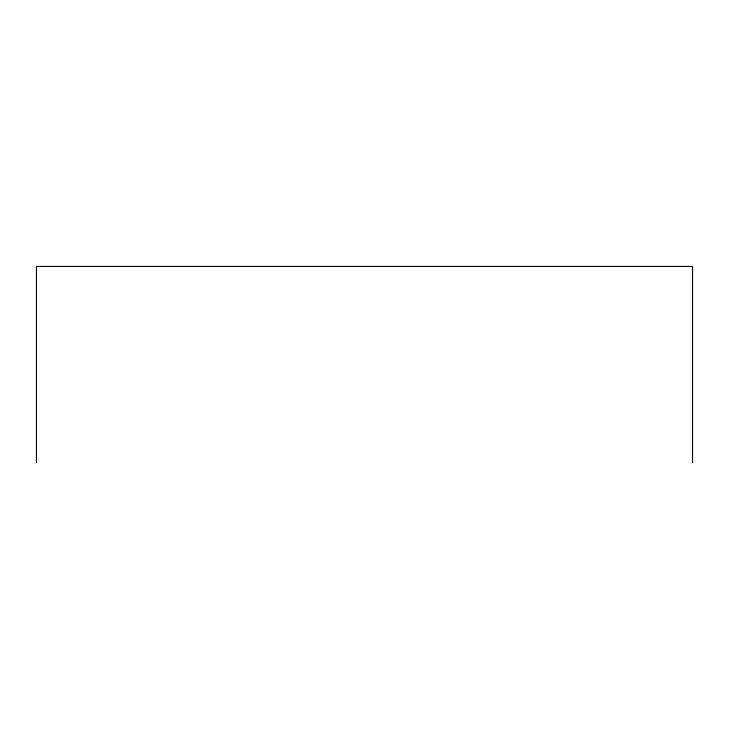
<?xml version="1.0" encoding="UTF-8"?>
<svg xmlns="http://www.w3.org/2000/svg" width="729" height="729" viewBox="0 0 729 729"><rect width="100%" height="100%" fill="white"/><g stroke="black" fill="none" stroke-linecap="round" stroke-linejoin="round"><path stroke-width="1.09" d="M692.55 462.578L692.55 266.422L36.45 266.422L36.45 462.578"/></g></svg>
